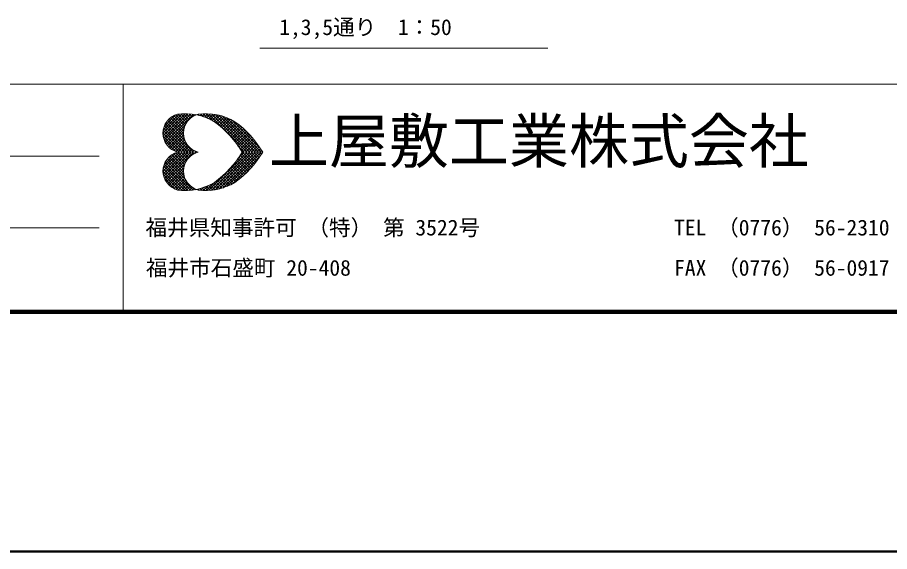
# Model space of a CAD drawing. Units: millimetres at full size; details may follow other scales. Extents: x 0 to 42000, y 0 to 29700.
# Drawn here: x 14014 to 21285, y 0 to 4457 of the extents above; entities that cross this region are included whole.
import ezdxf
from ezdxf.enums import TextEntityAlignment as Align

# ---------------------------------------------------------------- set-up
doc = ezdxf.new("R2010")
doc.units = ezdxf.units.MM
doc.header["$LTSCALE"] = 100
for name, color, linetype, lineweight in [('C-TTL', 2, 'Continuous', 140), ('D-STR-TXT', 7, 'Continuous', 13), ('D-TTL', 2, 'Continuous', 50), ('D-TTL-FRAM', 2, 'Continuous', 13), ('D-TTL-LINE', 7, 'Continuous', 13), ('D-TTL-TXT', 7, 'Continuous', 13)]:
    doc.layers.add(name, color=color, linetype=linetype, lineweight=lineweight)
doc.styles.add('ＭＳ ゴシック', font='')
doc.styles.get('ＭＳ ゴシック').set_extended_font_data('MS Gothic')

msp = doc.modelspace()

# ---------------------------------------------------------------- linework, layer by layer
at = {"layer": 'C-TTL'}
msp.add_line((2000, 2000), (40000, 2000), dxfattribs=at)
at = {"layer": 'D-STR-TXT'}
msp.add_line((16034.8, 4201.5), (18434.8, 4201.5), dxfattribs=at)
at = {"layer": 'D-TTL'}
msp.add_line((0, 0), (42000, 0), dxfattribs=at)
at = {"layer": 'D-TTL-FRAM'}
for p, q in [((40000, 3900), (2000, 3900)), ((2000, 2000), (40000, 2000))]:
    msp.add_line(p, q, dxfattribs=at)
at = {"layer": 'D-TTL-LINE'}
for p, q in [((14896.1, 3900), (22896.1, 3900)), ((14896.1, 2000), (14896.1, 3900)), ((13696.1, 3300), (14696.1, 3300)), ((13696.1, 2700), (14696.1, 2700)), ((22896.1, 2000), (14896.1, 2000))]:
    msp.add_line(p, q, dxfattribs=at)
at = {"layer": 'D-TTL-TXT'}
for p, q in [((15227, 3491.7), (15387.4, 3652.1)), ((15229.1, 3468.8), (15412.4, 3652.1)), ((15229.1, 3516.7), (15362.4, 3650)), ((15233.2, 3450), (15435.3, 3652.1)), ((15237.4, 3431.3), (15456.1, 3650)), ((15239.5, 3550), (15329.1, 3641.7)), ((15245.7, 3416.7), (15479.1, 3647.9)), ((15318.6, 3637.5), (15408.2, 3548)), ((15335.3, 3643.8), (15414.5, 3564.6)), ((15354.1, 3650), (15422.8, 3579.2)), ((15374.9, 3652.1), (15433.2, 3591.7)), ((15397.8, 3652.1), (15443.6, 3606.3)), ((15420.7, 3652.1), (15456.1, 3616.7)), ((15445.7, 3652.1), (15470.7, 3627.1)), ((15470.7, 3650), (15485.3, 3635.4)), ((15491.5, 3637.5), (15497.8, 3645.9)), ((15499.9, 3643.8), (15502, 3643.8)), ((15516.5, 3641.7), (15527, 3650)), ((15518.6, 3650), (15529, 3637.5)), ((15535.3, 3635.4), (15552, 3652.1)), ((15541.5, 3650), (15564.5, 3627.1)), ((15554, 3631.3), (15577, 3652.1)), ((15564.5, 3650), (15599.9, 3614.6)), ((15572.8, 3625), (15599.9, 3652.1)), ((15587.4, 3652.1), (15647.8, 3589.6)), ((15589.5, 3618.8), (15622.8, 3652.1)), ((15606.1, 3610.4), (15643.6, 3647.9)), ((15610.3, 3650), (15929, 3333.4)), ((15620.7, 3602.1), (15662.4, 3645.9)), ((15635.3, 3650), (15952, 3333.4)), ((15637.4, 3595.9), (15683.2, 3641.7)), ((15652, 3585.5), (15702, 3637.5)), ((15662.4, 3645.9), (15974.9, 3333.4)), ((15691.5, 3641.7), (15999.9, 3333.4)), ((15247.8, 3566.7), (15481.1, 3333.4)), ((15254.1, 3583.4), (15410.3, 3429.2)), ((15266.6, 3595.9), (15399.9, 3462.5)), ((15277, 3608.4), (15397.8, 3487.5)), ((15289.5, 3618.8), (15397.8, 3510.5)), ((15304.1, 3627.1), (15402, 3529.2)), ((15664.5, 3577.1), (15720.7, 3631.3)), ((15679, 3566.7), (15739.5, 3627.1)), ((15691.5, 3556.3), (15756.1, 3618.8)), ((15706.1, 3545.9), (15772.8, 3612.5)), ((15718.6, 3535.5), (15787.4, 3606.3)), ((15724.9, 3631.3), (16022.8, 3333.4)), ((15731.1, 3525), (15804, 3597.9)), ((15741.5, 3512.5), (15818.6, 3589.6)), ((15754, 3502.1), (15833.2, 3579.2)), ((15760.3, 3618.8), (16045.7, 3333.4)), ((15766.5, 3489.6), (15845.7, 3570.9)), ((15806.1, 3595.9), (16035.3, 3368.8)), ((15227, 3493.8), (15387.4, 3333.4)), ((15229.1, 3514.6), (15412.4, 3333.4)), ((15233.2, 3533.4), (15435.3, 3333.4)), ((15239.5, 3552.1), (15458.2, 3333.4)), ((15254.1, 3400), (15414.5, 3560.5)), ((15264.5, 3387.5), (15402, 3525)), ((15274.9, 3375), (15397.8, 3498)), ((15777, 3477.1), (15860.3, 3560.5)), ((15789.5, 3464.6), (15872.8, 3548)), ((15799.9, 3452.1), (15885.3, 3537.5)), ((15810.3, 3439.6), (15897.8, 3527.1)), ((15820.7, 3427.1), (15910.3, 3516.7)), ((15831.1, 3414.6), (15922.8, 3504.2)), ((15841.5, 3400), (15935.3, 3491.7)), ((15902, 3525), (15958.2, 3466.7)), ((15229.1, 3466.7), (15364.5, 3333.4)), ((15237.4, 3437.5), (15335.3, 3337.5)), ((15287.4, 3364.6), (15397.8, 3475)), ((15302, 3354.2), (15404.1, 3456.3)), ((15316.6, 3345.9), (15408.2, 3437.5)), ((15333.2, 3337.5), (15414.5, 3420.9)), ((15852, 3387.5), (15945.7, 3481.3)), ((15860.3, 3373), (15956.1, 3468.8)), ((15870.7, 3358.4), (15968.6, 3456.3)), ((15879, 3343.8), (15979, 3443.8)), ((15891.5, 3333.4), (15989.5, 3431.3)), ((15349.9, 3333.4), (15422.8, 3404.2)), ((15374.9, 3333.4), (15433.2, 3391.7)), ((15397.8, 3333.4), (15443.6, 3379.2)), ((15420.7, 3333.4), (15454.1, 3366.7)), ((15443.6, 3333.4), (15468.6, 3356.3)), ((15468.6, 3333.4), (15483.2, 3348)), ((15852, 3385.5), (15904, 3333.4)), ((15914.5, 3333.4), (15999.9, 3416.7)), ((15939.5, 3333.4), (16010.3, 3404.2)), ((15962.4, 3333.4), (16020.7, 3389.6)), ((15985.3, 3333.4), (16029, 3377.1)), ((16008.2, 3333.4), (16039.5, 3362.5)), ((16033.2, 3333.4), (16047.8, 3348)), ((15227, 3170.9), (15387.4, 3331.3)), ((15229.1, 3150), (15412.4, 3331.3)), ((15229.1, 3198), (15364.5, 3331.3)), ((15233.2, 3131.3), (15435.3, 3331.3)), ((15237.4, 3227.1), (15335.3, 3327.1)), ((15239.5, 3112.5), (15458.2, 3331.3)), ((15247.8, 3098), (15481.1, 3331.3)), ((15264.5, 3277.1), (15402, 3139.6)), ((15274.9, 3289.6), (15397.8, 3166.7)), ((15287.4, 3300), (15397.8, 3189.6)), ((15302, 3310.5), (15404.1, 3208.4)), ((15316.6, 3318.8), (15408.2, 3227.1)), ((15333.2, 3327.1), (15414.5, 3243.8)), ((15349.9, 3331.3), (15422.8, 3260.5)), ((15374.9, 3331.3), (15433.2, 3273)), ((15397.8, 3331.3), (15443.6, 3285.5)), ((15420.7, 3331.3), (15454.1, 3298)), ((15443.6, 3331.3), (15468.6, 3308.4)), ((15468.6, 3331.3), (15483.2, 3316.7)), ((15491.5, 3333.4), (15499.9, 3339.6)), ((15491.5, 3331.3), (15499.9, 3325)), ((15497.8, 3339.6), (15506.1, 3333.4)), ((15497.8, 3325), (15506.1, 3331.3)), ((15514.5, 3333.4), (15516.5, 3333.4)), ((15514.5, 3331.3), (15516.5, 3331.3)), ((15610.3, 3014.6), (15929, 3331.3)), ((15635.3, 3014.6), (15952, 3331.3)), ((15662.4, 3018.8), (15974.9, 3331.3)), ((15691.5, 3023), (15999.9, 3331.3)), ((15724.9, 3033.4), (16022.8, 3331.3)), ((15760.3, 3045.9), (16045.7, 3331.3)), ((15806.1, 3068.8), (16035.3, 3295.9)), ((15852, 3279.2), (15904, 3331.3)), ((15852, 3277.1), (15945.7, 3183.4)), ((15860.3, 3291.7), (15956.1, 3195.9)), ((15870.7, 3306.3), (15968.6, 3208.4)), ((15879, 3320.9), (15979, 3220.9)), ((15891.5, 3331.3), (15989.5, 3233.4)), ((15914.5, 3331.3), (15999.9, 3248)), ((15939.5, 3331.3), (16010.3, 3260.5)), ((15962.4, 3331.3), (16020.7, 3275)), ((15985.3, 3331.3), (16029, 3287.5)), ((16008.2, 3331.3), (16039.5, 3302.1)), ((16033.2, 3331.3), (16047.8, 3316.7)), ((16056.1, 3333.4), (16058.2, 3333.4)), ((16056.1, 3331.3), (16058.2, 3331.3)), ((15233.2, 3214.6), (15435.3, 3012.5)), ((15237.4, 3233.4), (15456.1, 3014.6)), ((15245.7, 3248), (15479.1, 3016.7)), ((15254.1, 3264.6), (15414.5, 3104.2)), ((15254.1, 3081.3), (15410.3, 3235.5)), ((15266.6, 3068.8), (15399.9, 3202.1)), ((15789.5, 3200), (15872.8, 3116.7)), ((15799.9, 3212.5), (15885.3, 3127.1)), ((15810.3, 3225), (15897.8, 3137.5)), ((15820.7, 3237.5), (15910.3, 3148)), ((15831.1, 3250), (15922.8, 3160.5)), ((15841.5, 3264.6), (15935.3, 3173)), ((15227, 3173), (15387.4, 3012.5)), ((15229.1, 3195.9), (15412.4, 3012.5)), ((15229.1, 3148), (15362.4, 3014.6)), ((15277, 3056.3), (15397.8, 3177.1)), ((15289.5, 3045.9), (15397.8, 3154.2)), ((15304.1, 3037.5), (15402, 3135.5)), ((15718.6, 3129.2), (15787.4, 3058.4)), ((15731.1, 3139.6), (15804, 3066.7)), ((15741.5, 3152.1), (15818.6, 3075)), ((15754, 3162.5), (15833.2, 3085.5)), ((15766.5, 3175), (15845.7, 3093.8)), ((15777, 3187.5), (15860.3, 3104.2)), ((15902, 3139.6), (15958.2, 3198)), ((15239.5, 3114.6), (15329.1, 3023)), ((15318.6, 3027.1), (15408.2, 3116.7)), ((15335.3, 3020.9), (15414.5, 3100)), ((15354.1, 3014.6), (15422.8, 3085.5)), ((15374.9, 3012.5), (15433.2, 3073)), ((15397.8, 3012.5), (15443.6, 3058.4)), ((15587.4, 3012.5), (15647.8, 3075)), ((15606.1, 3054.2), (15643.6, 3016.7)), ((15620.7, 3062.5), (15662.4, 3018.8)), ((15637.4, 3068.8), (15683.2, 3023)), ((15652, 3079.2), (15702, 3027.1)), ((15664.5, 3087.5), (15720.7, 3033.4)), ((15679, 3098), (15739.5, 3037.5)), ((15691.5, 3108.4), (15756.1, 3045.9)), ((15706.1, 3118.8), (15772.8, 3052.1)), ((15420.7, 3012.5), (15456.1, 3048)), ((15445.7, 3012.5), (15470.7, 3037.5)), ((15470.7, 3014.6), (15485.3, 3029.2)), ((15491.5, 3027.1), (15497.8, 3018.8)), ((15499.9, 3020.9), (15502, 3020.9)), ((15516.5, 3023), (15527, 3014.6)), ((15518.6, 3014.6), (15529, 3027.1)), ((15535.3, 3029.2), (15552, 3012.5)), ((15541.5, 3014.6), (15564.5, 3037.5)), ((15554, 3033.4), (15577, 3012.5)), ((15564.5, 3014.6), (15599.9, 3050)), ((15572.8, 3039.6), (15599.9, 3012.5)), ((15589.5, 3045.9), (15622.8, 3012.5))]:
    msp.add_line(p, q, dxfattribs=at)
for centre, radius, start, end in [((15391.1, 3491.3), 163.9, 105.2024, 254.7976), ((15411.9, 3183.9), 469.9, 58.71735, 97.79751), ((15562.3, 3491.3), 163.9, 105.2024, 254.7976), ((15583, 3183.9), 469.9, 58.71735, 97.79751), ((15170, 2907), 834.5, 30.69974, 54.3922), ((15341.1, 2907), 834.5, 30.69974, 54.3922), ((15391.1, 3174.9), 163.9, 105.2024, 254.7976), ((15562.3, 3174.9), 163.9, 105.2024, 254.7976), ((15170, 3759.1), 834.5, 305.6078, 329.30026), ((15341.1, 3759.1), 834.5, 305.6078, 329.30026), ((15411.9, 3482.2), 469.9, 262.20249, 301.28265), ((15583, 3482.2), 469.9, 262.20249, 301.28265)]:
    msp.add_arc(centre, radius, start, end, dxfattribs=at)

# ---------------------------------------------------------------- texts
at = {"layer": 'D-STR-TXT', "style": 'ＭＳ ゴシック'}
msp.add_text('1,3,5通り\u30001：50', height=132, dxfattribs=at).set_placement((17634.8, 4441.5), align=Align.TOP_RIGHT)
at = {"layer": 'D-TTL-TXT', "style": 'ＭＳ ゴシック'}
for s, height, p in [('上屋敷工業株式会社', 366.6, (16111.3, 3131.9)), ('福井県知事許可 （特） 第 3522号', 132, (15081.5, 2597.7)), ('TEL （0776） 56-2310 （代）', 132, (19488, 2597.7)), ('福井市石盛町 20-408', 132, (15085.1, 2261.9)), ('FAX （0776） 56-0917', 132, (19488, 2261.9))]:
    msp.add_text(s, height=height, dxfattribs=at).set_placement(p, align=Align.BOTTOM_LEFT)

doc.saveas('drawing.dxf')
